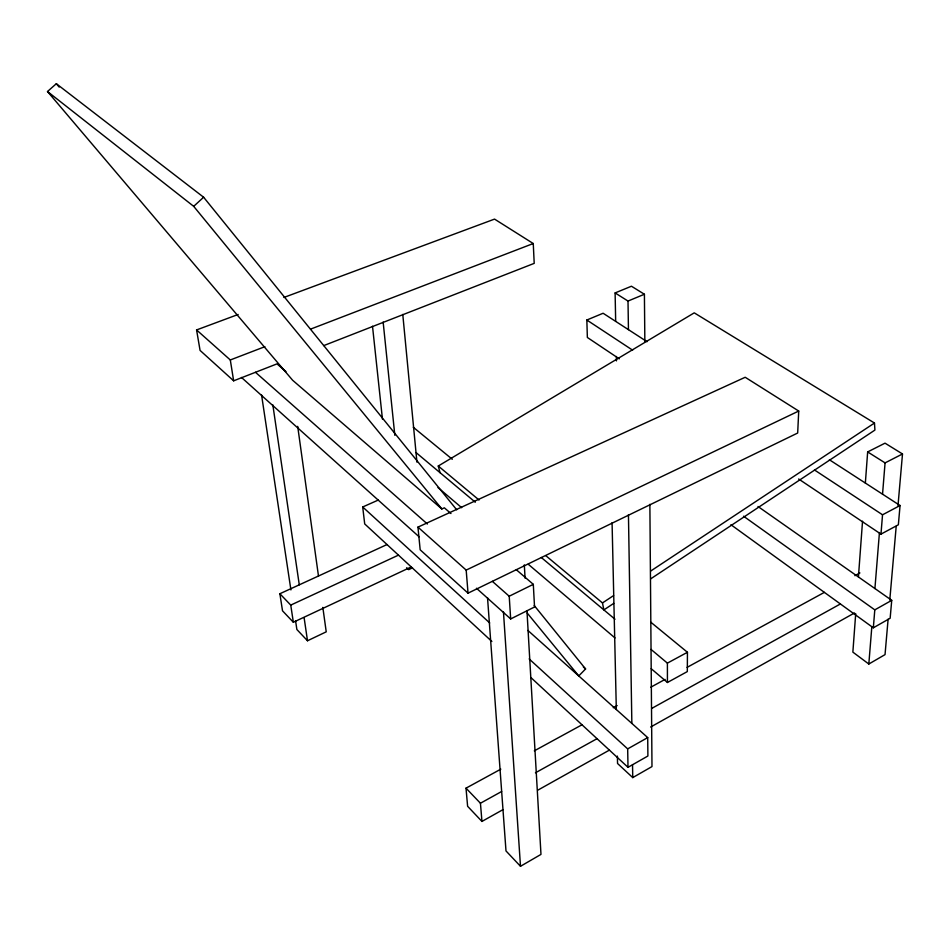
<?xml version="1.0" encoding="UTF-8"?>
<svg xmlns="http://www.w3.org/2000/svg" width="950" height="950" viewBox="0 0 950 950"><rect width="100%" height="100%" fill="white"/><g stroke="black" fill="none" stroke-linecap="round" stroke-linejoin="round"><path stroke-width="1.43" d="M650.738 622.155L687.444 652.282L687.313 671.591L667.434 682.48L651.189 668.693M798.724 411.041L797.679 433.022L468.041 593.156L420.173 549.801L417.952 527.131L745.192 377.269L798.724 411.041L466.177 570.095L417.952 527.131M855.701 613.7L852.863 652.127L868.822 664.026L885.032 654.621L888.107 619.21M858.42 576.971L862.541 521.206M865.355 483.051L867.659 451.927L885.032 443.163L902.5 453.969L897.999 505.602M868.822 664.026L871.803 627.071M874.914 588.549L879.439 532.523M882.538 494.178L885.068 462.887L902.5 453.969M730.93 524.721L873.335 627.807L874.796 609.864L891.729 600.341L758.005 506.504M798.653 479.002L880.971 534.126L882.538 514.793L900.054 505.519L829.386 459.764M889.782 600.032L896.206 526.264M891.729 600.341L890.15 618.248L873.335 627.807M900.054 505.519L898.356 524.792L880.971 534.126M534.221 605.518L585.58 668.954L578.764 675.937L527.226 613.071M203.621 197.232L56.323 83.707L47.5 91.521L193.693 206.34L203.621 197.232L456.701 509.794M613.736 603.381L603.879 609.912L602.466 602.929L545.846 555.714M650.691 578.859L874.914 430.077L874.475 423.035L694.248 312.847L438.271 466.011L440.028 472.673M602.466 602.929L613.593 595.579M650.691 571.045L874.475 423.035M487.528 597.716L505.994 850.939L520.493 866.293L540.977 854.406L526.953 610.66M617.381 756.105L617.547 763.491L632.748 777.599L651.985 766.579L649.871 504.319M530.955 677.611L628.009 767.315L647.9 756.01L647.71 737.604L527.915 630.456M628.009 767.315L627.677 748.885L647.71 737.604M500.816 769.156L466.011 788.168L467.614 806.289L481.947 821.429L502.978 809.649M537.819 790.163L609.472 750.072M650.631 727.035L854.525 612.94M481.947 821.429L480.439 803.237L501.659 791.492M535.432 772.801L597.039 738.684M651.688 708.439L840.394 603.962M534.316 750.844L582.006 724.791M613.261 707.714L617.144 705.589M650.821 687.194L665.071 679.404M687.087 667.375L824.374 592.361M854.869 575.7L859.904 572.945M667.434 682.48L667.399 663.124L687.444 652.282M476.473 588.252L510.673 618.937L534.541 606.991L533.306 584.345L516.301 569.715M510.673 618.937L509.212 596.22L533.306 584.345M295.557 620.706L296.875 629.506L307.503 640.763L326.23 631.833L322.834 607.394M387.018 544.552L279.87 593.738L282.518 610.814L293.348 622.25L411.207 566.948M412.478 567.851L408.678 569.644L406.636 567.744M279.87 593.738L290.748 605.102L398.466 555.133M47.5 91.521L292.612 380.238L441.845 508.951L444.339 507.822L450.965 513.523M491.863 641.464L364.705 523.925L362.698 506.979L378.266 500.068M615.671 321.385L615.113 292.933L628.009 301.055L644.409 294.251L644.848 341.572M619.305 358.863L587.361 337.476L586.839 320.019L603.107 313.251L647.057 341.703M615.113 292.933L631.441 286.223L644.409 294.251M238.153 314.474L196.579 329.935L200.07 350.419L233.641 380.819L277.008 363.874L285.974 371.593M323.772 345.598L534.209 263.364L533.259 243.533L494.546 219.106L283.896 297.457M196.579 329.935L230.304 359.967L264.884 346.679M310.543 329.139L533.259 243.533M867.659 451.927L885.068 462.887M586.839 320.019L632.617 350.17M814.494 469.977L882.538 514.793M743.553 516.218L874.796 609.864M413.298 427.262L452.295 459.277M438.271 466.011L479.037 499.997M416.017 452.556L475.297 502.218M541.298 557.496L614.994 619.222M651.035 649.42L667.399 663.124M438.009 487.576L461.688 507.692M528.188 564.193L614.994 637.937M255.467 372.293L427.393 524.02M492.349 581.341L509.212 596.22M583.359 666.983L585.58 668.954M241.478 377.447L419.104 536.786M362.698 506.979L489.713 622.939M529.126 658.92L627.677 748.885M466.011 788.168L480.439 803.237M56.323 83.707L59.185 87.103M193.693 206.34L441.845 508.951M230.304 359.967L233.641 380.819M290.748 605.102L293.348 622.25M261.559 394.939L290.914 589.926M272.828 404.854L299.286 584.82M304.119 617.714L307.503 640.763M297.694 426.36L318.476 576.021M372.507 326.242L382.446 419.069M383.147 322.062L394.832 435.314M402.776 314.426L416.931 462.139M466.177 570.095L468.041 593.156M503.452 611.836L520.493 866.293M524.317 564.87L525.077 578.17M612.073 522.69L616.324 709.519M616.372 356.488L616.455 360.881M628.009 301.055L628.449 329.662M628.449 514.663L631.857 723.425M632.534 764.691L632.748 777.599"/></g></svg>
